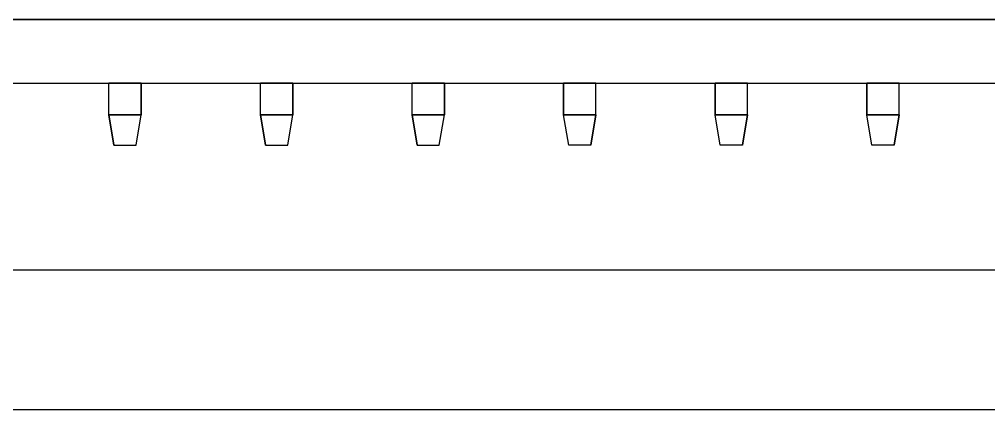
# Model space of a CAD drawing. Header units: millimetres. Extents: x -58 to 58, y -6 to 23.
# Drawn here: x -13.99 to 10.37, y -3.5 to 6.3 of the extents above; entities that cross this region are included whole.
import ezdxf

# ---------------------------------------------------------------- set-up
doc = ezdxf.new("R2010")
doc.units = ezdxf.units.MM
doc.header["$MEASUREMENT"] = 0
doc.layers.add('CL57_ASM', color=7, linetype='CONTINUOUS')

msp = doc.modelspace()

# ---------------------------------------------------------------- linework, layer by layer
at = {"layer": 'CL57_ASM'}
for p, q in [((-43.8, 6.3, -1), (42.2, 6.3, -1)), ((42.2, 6.3), (-43.8, 6.3)), ((-43.8, 6.3, -1), (42.2, 6.3, -1)), ((42.2, 6.3), (-43.8, 6.3)), ((-43.8, 6.3, -1), (42.2, 6.3, -1)), ((42.2, 6.3), (-43.8, 6.3)), ((-43.8, 6.3, -1), (42.2, 6.3, -1)), ((42.2, 6.3), (-43.8, 6.3)), ((-43.8, 6.3, -1), (42.2, 6.3, -1)), ((42.2, 6.3), (-43.8, 6.3)), ((-43.8, 6.3, -1), (42.2, 6.3, -1)), ((42.2, 6.3), (-43.8, 6.3)), ((-47.5, 4.7, -2), (47.5, 4.7, -2)), ((-47.5, 4.7, -64.7), (47.5, 4.7, -64.7)), ((-47.5, 4.7, -64.7), (47.5, 4.7, -64.7)), ((-47.5, 4.7, -2), (47.5, 4.7, -2)), ((-47.5, 4.7, -2), (47.5, 4.7, -2)), ((-47.5, 4.7, -64.7), (47.5, 4.7, -64.7)), ((-47.5, 4.7, -64.7), (47.5, 4.7, -64.7)), ((-47.5, 4.7, -2), (47.5, 4.7, -2)), ((-47.5, 4.7, -2), (47.5, 4.7, -2)), ((-47.5, 4.7, -64.7), (47.5, 4.7, -64.7)), ((-47.5, 4.7, -64.7), (47.5, 4.7, -64.7)), ((-47.5, 4.7, -2), (47.5, 4.7, -2)), ((-11.7389, 4.7, -7.7216), (-10.9261, 4.7, -7.7216)), ((-11.7389, 4.7, -8.5344), (-11.7389, 4.7, -7.7216)), ((-10.9261, 4.7, -8.5344), (-11.7389, 4.7, -8.5344)), ((-10.9261, 4.7, -8.5344), (-11.7389, 4.7, -8.5344)), ((-11.7389, 3.906, -8.5344), (-11.7389, 4.7, -8.5344)), ((-11.7389, 4.7, -8.5344), (-11.7389, 4.7, -7.7216)), ((-11.7389, 3.906, -7.7216), (-11.7389, 4.7, -7.7216)), ((-11.7389, 3.906, -8.5344), (-11.7389, 4.7, -8.5344)), ((-11.7389, 3.906, -7.7216), (-11.7389, 4.7, -7.7216)), ((-11.7389, 4.7, -7.7216), (-10.9261, 4.7, -7.7216)), ((-11.7389, 4.7, -7.7216), (-10.9261, 4.7, -7.7216)), ((-11.7389, 4.7, -8.5344), (-11.7389, 4.7, -7.7216)), ((-10.9261, 4.7, -8.5344), (-11.7389, 4.7, -8.5344)), ((-10.9261, 4.7, -8.5344), (-11.7389, 4.7, -8.5344)), ((-11.7389, 3.906, -8.5344), (-11.7389, 4.7, -8.5344)), ((-11.7389, 4.7, -8.5344), (-11.7389, 4.7, -7.7216)), ((-11.7389, 3.906, -7.7216), (-11.7389, 4.7, -7.7216)), ((-11.7389, 3.906, -8.5344), (-11.7389, 4.7, -8.5344)), ((-11.7389, 3.906, -7.7216), (-11.7389, 4.7, -7.7216)), ((-11.7389, 4.7, -7.7216), (-10.9261, 4.7, -7.7216)), ((-11.7389, 4.7, -7.7216), (-10.9261, 4.7, -7.7216)), ((-11.7389, 4.7, -8.5344), (-11.7389, 4.7, -7.7216)), ((-10.9261, 4.7, -8.5344), (-11.7389, 4.7, -8.5344)), ((-10.9261, 4.7, -8.5344), (-11.7389, 4.7, -8.5344)), ((-11.7389, 3.906, -8.5344), (-11.7389, 4.7, -8.5344)), ((-11.7389, 4.7, -8.5344), (-11.7389, 4.7, -7.7216)), ((-11.7389, 3.906, -7.7216), (-11.7389, 4.7, -7.7216)), ((-11.7389, 3.906, -8.5344), (-11.7389, 4.7, -8.5344)), ((-11.7389, 3.906, -7.7216), (-11.7389, 4.7, -7.7216)), ((-11.7389, 4.7, -7.7216), (-10.9261, 4.7, -7.7216)), ((-10.9261, 4.7, -7.7216), (-10.9261, 4.7, -8.5344)), ((-10.9261, 4.7, -7.7216), (-10.9261, 3.906, -7.7216)), ((-10.9261, 3.906, -8.5344), (-10.9261, 4.7, -8.5344)), ((-10.9261, 4.7, -7.7216), (-10.9261, 4.7, -8.5344)), ((-10.9261, 3.906, -8.5344), (-10.9261, 4.7, -8.5344)), ((-10.9261, 4.7, -7.7216), (-10.9261, 3.906, -7.7216)), ((-10.9261, 4.7, -7.7216), (-10.9261, 4.7, -8.5344)), ((-10.9261, 4.7, -7.7216), (-10.9261, 3.906, -7.7216)), ((-10.9261, 3.906, -8.5344), (-10.9261, 4.7, -8.5344)), ((-10.9261, 4.7, -7.7216), (-10.9261, 4.7, -8.5344)), ((-10.9261, 3.906, -8.5344), (-10.9261, 4.7, -8.5344)), ((-10.9261, 4.7, -7.7216), (-10.9261, 3.906, -7.7216)), ((-10.9261, 4.7, -7.7216), (-10.9261, 4.7, -8.5344)), ((-10.9261, 4.7, -7.7216), (-10.9261, 3.906, -7.7216)), ((-10.9261, 3.906, -8.5344), (-10.9261, 4.7, -8.5344)), ((-10.9261, 4.7, -7.7216), (-10.9261, 4.7, -8.5344)), ((-10.9261, 3.906, -8.5344), (-10.9261, 4.7, -8.5344)), ((-10.9261, 4.7, -7.7216), (-10.9261, 3.906, -7.7216)), ((-7.9289, 4.7, -7.7216), (-7.1161, 4.7, -7.7216)), ((-7.9289, 4.7, -8.5344), (-7.9289, 4.7, -7.7216)), ((-7.1161, 4.7, -8.5344), (-7.9289, 4.7, -8.5344)), ((-7.1161, 4.7, -8.5344), (-7.9289, 4.7, -8.5344)), ((-7.9289, 3.906, -8.5344), (-7.9289, 4.7, -8.5344)), ((-7.9289, 4.7, -8.5344), (-7.9289, 4.7, -7.7216)), ((-7.9289, 3.906, -7.7216), (-7.9289, 4.7, -7.7216)), ((-7.9289, 3.906, -8.5344), (-7.9289, 4.7, -8.5344)), ((-7.9289, 3.906, -7.7216), (-7.9289, 4.7, -7.7216)), ((-7.9289, 4.7, -7.7216), (-7.1161, 4.7, -7.7216)), ((-7.9289, 4.7, -7.7216), (-7.1161, 4.7, -7.7216)), ((-7.9289, 4.7, -8.5344), (-7.9289, 4.7, -7.7216)), ((-7.1161, 4.7, -8.5344), (-7.9289, 4.7, -8.5344)), ((-7.1161, 4.7, -8.5344), (-7.9289, 4.7, -8.5344)), ((-7.9289, 3.906, -8.5344), (-7.9289, 4.7, -8.5344)), ((-7.9289, 4.7, -8.5344), (-7.9289, 4.7, -7.7216)), ((-7.9289, 3.906, -7.7216), (-7.9289, 4.7, -7.7216)), ((-7.9289, 3.906, -8.5344), (-7.9289, 4.7, -8.5344)), ((-7.9289, 3.906, -7.7216), (-7.9289, 4.7, -7.7216)), ((-7.9289, 4.7, -7.7216), (-7.1161, 4.7, -7.7216)), ((-7.9289, 4.7, -7.7216), (-7.1161, 4.7, -7.7216)), ((-7.9289, 4.7, -8.5344), (-7.9289, 4.7, -7.7216)), ((-7.1161, 4.7, -8.5344), (-7.9289, 4.7, -8.5344)), ((-7.1161, 4.7, -8.5344), (-7.9289, 4.7, -8.5344)), ((-7.9289, 3.906, -8.5344), (-7.9289, 4.7, -8.5344)), ((-7.9289, 4.7, -8.5344), (-7.9289, 4.7, -7.7216)), ((-7.9289, 3.906, -7.7216), (-7.9289, 4.7, -7.7216)), ((-7.9289, 3.906, -8.5344), (-7.9289, 4.7, -8.5344)), ((-7.9289, 3.906, -7.7216), (-7.9289, 4.7, -7.7216)), ((-7.9289, 4.7, -7.7216), (-7.1161, 4.7, -7.7216)), ((-7.1161, 4.7, -7.7216), (-7.1161, 4.7, -8.5344)), ((-7.1161, 4.7, -7.7216), (-7.1161, 3.906, -7.7216)), ((-7.1161, 3.906, -8.5344), (-7.1161, 4.7, -8.5344)), ((-7.1161, 4.7, -7.7216), (-7.1161, 4.7, -8.5344)), ((-7.1161, 3.906, -8.5344), (-7.1161, 4.7, -8.5344)), ((-7.1161, 4.7, -7.7216), (-7.1161, 3.906, -7.7216)), ((-7.1161, 4.7, -7.7216), (-7.1161, 4.7, -8.5344)), ((-7.1161, 4.7, -7.7216), (-7.1161, 3.906, -7.7216)), ((-7.1161, 3.906, -8.5344), (-7.1161, 4.7, -8.5344)), ((-7.1161, 4.7, -7.7216), (-7.1161, 4.7, -8.5344)), ((-7.1161, 3.906, -8.5344), (-7.1161, 4.7, -8.5344)), ((-7.1161, 4.7, -7.7216), (-7.1161, 3.906, -7.7216)), ((-7.1161, 4.7, -7.7216), (-7.1161, 4.7, -8.5344)), ((-7.1161, 4.7, -7.7216), (-7.1161, 3.906, -7.7216)), ((-7.1161, 3.906, -8.5344), (-7.1161, 4.7, -8.5344)), ((-7.1161, 4.7, -7.7216), (-7.1161, 4.7, -8.5344)), ((-7.1161, 3.906, -8.5344), (-7.1161, 4.7, -8.5344)), ((-7.1161, 4.7, -7.7216), (-7.1161, 3.906, -7.7216)), ((-4.1189, 4.7, -7.7216), (-3.3061, 4.7, -7.7216)), ((-4.1189, 4.7, -8.5344), (-4.1189, 4.7, -7.7216)), ((-3.3061, 4.7, -8.5344), (-4.1189, 4.7, -8.5344)), ((-3.3061, 4.7, -8.5344), (-4.1189, 4.7, -8.5344)), ((-4.1189, 3.906, -8.5344), (-4.1189, 4.7, -8.5344)), ((-4.1189, 4.7, -8.5344), (-4.1189, 4.7, -7.7216)), ((-4.1189, 3.906, -7.7216), (-4.1189, 4.7, -7.7216)), ((-4.1189, 3.906, -8.5344), (-4.1189, 4.7, -8.5344)), ((-4.1189, 3.906, -7.7216), (-4.1189, 4.7, -7.7216)), ((-4.1189, 4.7, -7.7216), (-3.3061, 4.7, -7.7216)), ((-4.1189, 4.7, -7.7216), (-3.3061, 4.7, -7.7216)), ((-4.1189, 4.7, -8.5344), (-4.1189, 4.7, -7.7216)), ((-3.3061, 4.7, -8.5344), (-4.1189, 4.7, -8.5344)), ((-3.3061, 4.7, -8.5344), (-4.1189, 4.7, -8.5344)), ((-4.1189, 3.906, -8.5344), (-4.1189, 4.7, -8.5344)), ((-4.1189, 4.7, -8.5344), (-4.1189, 4.7, -7.7216)), ((-4.1189, 3.906, -7.7216), (-4.1189, 4.7, -7.7216)), ((-4.1189, 3.906, -8.5344), (-4.1189, 4.7, -8.5344)), ((-4.1189, 3.906, -7.7216), (-4.1189, 4.7, -7.7216)), ((-4.1189, 4.7, -7.7216), (-3.3061, 4.7, -7.7216)), ((-4.1189, 4.7, -7.7216), (-3.3061, 4.7, -7.7216)), ((-4.1189, 4.7, -8.5344), (-4.1189, 4.7, -7.7216)), ((-3.3061, 4.7, -8.5344), (-4.1189, 4.7, -8.5344)), ((-3.3061, 4.7, -8.5344), (-4.1189, 4.7, -8.5344)), ((-4.1189, 3.906, -8.5344), (-4.1189, 4.7, -8.5344)), ((-4.1189, 4.7, -8.5344), (-4.1189, 4.7, -7.7216)), ((-4.1189, 3.906, -7.7216), (-4.1189, 4.7, -7.7216)), ((-4.1189, 3.906, -8.5344), (-4.1189, 4.7, -8.5344)), ((-4.1189, 3.906, -7.7216), (-4.1189, 4.7, -7.7216)), ((-4.1189, 4.7, -7.7216), (-3.3061, 4.7, -7.7216)), ((-3.3061, 4.7, -7.7216), (-3.3061, 4.7, -8.5344)), ((-3.3061, 4.7, -7.7216), (-3.3061, 3.906, -7.7216)), ((-3.3061, 3.906, -8.5344), (-3.3061, 4.7, -8.5344)), ((-3.3061, 4.7, -7.7216), (-3.3061, 4.7, -8.5344)), ((-3.3061, 3.906, -8.5344), (-3.3061, 4.7, -8.5344)), ((-3.3061, 4.7, -7.7216), (-3.3061, 3.906, -7.7216)), ((-3.3061, 4.7, -7.7216), (-3.3061, 4.7, -8.5344)), ((-3.3061, 4.7, -7.7216), (-3.3061, 3.906, -7.7216)), ((-3.3061, 3.906, -8.5344), (-3.3061, 4.7, -8.5344)), ((-3.3061, 4.7, -7.7216), (-3.3061, 4.7, -8.5344)), ((-3.3061, 3.906, -8.5344), (-3.3061, 4.7, -8.5344)), ((-3.3061, 4.7, -7.7216), (-3.3061, 3.906, -7.7216)), ((-3.3061, 4.7, -7.7216), (-3.3061, 4.7, -8.5344)), ((-3.3061, 4.7, -7.7216), (-3.3061, 3.906, -7.7216)), ((-3.3061, 3.906, -8.5344), (-3.3061, 4.7, -8.5344)), ((-3.3061, 4.7, -7.7216), (-3.3061, 4.7, -8.5344)), ((-3.3061, 3.906, -8.5344), (-3.3061, 4.7, -8.5344)), ((-3.3061, 4.7, -7.7216), (-3.3061, 3.906, -7.7216)), ((-0.3089, 4.7, -8.5344), (-0.3089, 4.7, -7.7216)), ((0.5039, 4.7, -8.5344), (-0.3089, 4.7, -8.5344)), ((-0.3089, 4.7, -7.7216), (0.5039, 4.7, -7.7216)), ((-0.3089, 4.7, -8.5344), (-0.3089, 4.7, -7.7216)), ((-0.3089, 3.906, -7.7216), (-0.3089, 4.7, -7.7216)), ((-0.3089, 4.7, -8.5344), (-0.3089, 3.906, -8.5344)), ((-0.3089, 3.906, -7.7216), (-0.3089, 4.7, -7.7216)), ((-0.3089, 4.7, -7.7216), (0.5039, 4.7, -7.7216)), ((0.5039, 4.7, -8.5344), (-0.3089, 4.7, -8.5344)), ((-0.3089, 4.7, -8.5344), (-0.3089, 3.906, -8.5344)), ((-0.3089, 4.7, -8.5344), (-0.3089, 4.7, -7.7216)), ((0.5039, 4.7, -8.5344), (-0.3089, 4.7, -8.5344)), ((-0.3089, 4.7, -7.7216), (0.5039, 4.7, -7.7216)), ((-0.3089, 4.7, -8.5344), (-0.3089, 4.7, -7.7216)), ((-0.3089, 3.906, -7.7216), (-0.3089, 4.7, -7.7216)), ((-0.3089, 4.7, -8.5344), (-0.3089, 3.906, -8.5344)), ((-0.3089, 3.906, -7.7216), (-0.3089, 4.7, -7.7216)), ((-0.3089, 4.7, -7.7216), (0.5039, 4.7, -7.7216)), ((0.5039, 4.7, -8.5344), (-0.3089, 4.7, -8.5344)), ((-0.3089, 4.7, -8.5344), (-0.3089, 3.906, -8.5344)), ((-0.3089, 4.7, -8.5344), (-0.3089, 4.7, -7.7216)), ((0.5039, 4.7, -8.5344), (-0.3089, 4.7, -8.5344)), ((-0.3089, 4.7, -7.7216), (0.5039, 4.7, -7.7216)), ((-0.3089, 4.7, -8.5344), (-0.3089, 4.7, -7.7216)), ((-0.3089, 3.906, -7.7216), (-0.3089, 4.7, -7.7216)), ((-0.3089, 4.7, -8.5344), (-0.3089, 3.906, -8.5344)), ((-0.3089, 3.906, -7.7216), (-0.3089, 4.7, -7.7216)), ((-0.3089, 4.7, -7.7216), (0.5039, 4.7, -7.7216)), ((0.5039, 4.7, -8.5344), (-0.3089, 4.7, -8.5344)), ((-0.3089, 4.7, -8.5344), (-0.3089, 3.906, -8.5344)), ((0.5039, 4.7, -7.7216), (0.5039, 4.7, -8.5344)), ((0.5039, 3.906, -7.7216), (0.5039, 4.7, -7.7216)), ((0.5039, 3.906, -7.7216), (0.5039, 4.7, -7.7216)), ((0.5039, 3.906, -8.5344), (0.5039, 4.7, -8.5344)), ((0.5039, 4.7, -7.7216), (0.5039, 4.7, -8.5344)), ((0.5039, 3.906, -8.5344), (0.5039, 4.7, -8.5344)), ((0.5039, 4.7, -7.7216), (0.5039, 4.7, -8.5344)), ((0.5039, 3.906, -7.7216), (0.5039, 4.7, -7.7216)), ((0.5039, 3.906, -7.7216), (0.5039, 4.7, -7.7216)), ((0.5039, 3.906, -8.5344), (0.5039, 4.7, -8.5344)), ((0.5039, 4.7, -7.7216), (0.5039, 4.7, -8.5344)), ((0.5039, 3.906, -8.5344), (0.5039, 4.7, -8.5344)), ((0.5039, 4.7, -7.7216), (0.5039, 4.7, -8.5344)), ((0.5039, 3.906, -7.7216), (0.5039, 4.7, -7.7216)), ((0.5039, 3.906, -7.7216), (0.5039, 4.7, -7.7216)), ((0.5039, 3.906, -8.5344), (0.5039, 4.7, -8.5344)), ((0.5039, 4.7, -7.7216), (0.5039, 4.7, -8.5344)), ((0.5039, 3.906, -8.5344), (0.5039, 4.7, -8.5344)), ((3.5011, 4.7, -8.5344), (3.5011, 4.7, -7.7216)), ((4.3139, 4.7, -8.5344), (3.5011, 4.7, -8.5344)), ((3.5011, 4.7, -7.7216), (4.3139, 4.7, -7.7216)), ((3.5011, 4.7, -8.5344), (3.5011, 4.7, -7.7216)), ((3.5011, 3.906, -7.7216), (3.5011, 4.7, -7.7216)), ((3.5011, 4.7, -8.5344), (3.5011, 3.906, -8.5344)), ((3.5011, 3.906, -7.7216), (3.5011, 4.7, -7.7216)), ((3.5011, 4.7, -7.7216), (4.3139, 4.7, -7.7216)), ((4.3139, 4.7, -8.5344), (3.5011, 4.7, -8.5344)), ((3.5011, 4.7, -8.5344), (3.5011, 3.906, -8.5344)), ((3.5011, 4.7, -8.5344), (3.5011, 4.7, -7.7216)), ((4.3139, 4.7, -8.5344), (3.5011, 4.7, -8.5344)), ((3.5011, 4.7, -7.7216), (4.3139, 4.7, -7.7216)), ((3.5011, 4.7, -8.5344), (3.5011, 4.7, -7.7216)), ((3.5011, 3.906, -7.7216), (3.5011, 4.7, -7.7216)), ((3.5011, 4.7, -8.5344), (3.5011, 3.906, -8.5344)), ((3.5011, 3.906, -7.7216), (3.5011, 4.7, -7.7216)), ((3.5011, 4.7, -7.7216), (4.3139, 4.7, -7.7216)), ((4.3139, 4.7, -8.5344), (3.5011, 4.7, -8.5344)), ((3.5011, 4.7, -8.5344), (3.5011, 3.906, -8.5344)), ((3.5011, 4.7, -8.5344), (3.5011, 4.7, -7.7216)), ((4.3139, 4.7, -8.5344), (3.5011, 4.7, -8.5344)), ((3.5011, 4.7, -7.7216), (4.3139, 4.7, -7.7216)), ((3.5011, 4.7, -8.5344), (3.5011, 4.7, -7.7216)), ((3.5011, 3.906, -7.7216), (3.5011, 4.7, -7.7216)), ((3.5011, 4.7, -8.5344), (3.5011, 3.906, -8.5344)), ((3.5011, 3.906, -7.7216), (3.5011, 4.7, -7.7216)), ((3.5011, 4.7, -7.7216), (4.3139, 4.7, -7.7216)), ((4.3139, 4.7, -8.5344), (3.5011, 4.7, -8.5344)), ((3.5011, 4.7, -8.5344), (3.5011, 3.906, -8.5344)), ((4.3139, 4.7, -7.7216), (4.3139, 4.7, -8.5344)), ((4.3139, 3.906, -7.7216), (4.3139, 4.7, -7.7216)), ((4.3139, 3.906, -7.7216), (4.3139, 4.7, -7.7216)), ((4.3139, 3.906, -8.5344), (4.3139, 4.7, -8.5344)), ((4.3139, 4.7, -7.7216), (4.3139, 4.7, -8.5344)), ((4.3139, 3.906, -8.5344), (4.3139, 4.7, -8.5344)), ((4.3139, 4.7, -7.7216), (4.3139, 4.7, -8.5344)), ((4.3139, 3.906, -7.7216), (4.3139, 4.7, -7.7216)), ((4.3139, 3.906, -7.7216), (4.3139, 4.7, -7.7216)), ((4.3139, 3.906, -8.5344), (4.3139, 4.7, -8.5344)), ((4.3139, 4.7, -7.7216), (4.3139, 4.7, -8.5344)), ((4.3139, 3.906, -8.5344), (4.3139, 4.7, -8.5344)), ((4.3139, 4.7, -7.7216), (4.3139, 4.7, -8.5344)), ((4.3139, 3.906, -7.7216), (4.3139, 4.7, -7.7216)), ((4.3139, 3.906, -7.7216), (4.3139, 4.7, -7.7216)), ((4.3139, 3.906, -8.5344), (4.3139, 4.7, -8.5344)), ((4.3139, 4.7, -7.7216), (4.3139, 4.7, -8.5344)), ((4.3139, 3.906, -8.5344), (4.3139, 4.7, -8.5344)), ((7.3111, 4.7, -8.5344), (7.3111, 4.7, -7.7216)), ((8.1239, 4.7, -8.5344), (7.3111, 4.7, -8.5344)), ((7.3111, 4.7, -7.7216), (8.1239, 4.7, -7.7216)), ((7.3111, 4.7, -8.5344), (7.3111, 4.7, -7.7216)), ((7.3111, 3.906, -7.7216), (7.3111, 4.7, -7.7216)), ((7.3111, 4.7, -8.5344), (7.3111, 3.906, -8.5344)), ((7.3111, 3.906, -7.7216), (7.3111, 4.7, -7.7216)), ((7.3111, 4.7, -7.7216), (8.1239, 4.7, -7.7216)), ((8.1239, 4.7, -8.5344), (7.3111, 4.7, -8.5344)), ((7.3111, 4.7, -8.5344), (7.3111, 3.906, -8.5344)), ((7.3111, 4.7, -8.5344), (7.3111, 4.7, -7.7216)), ((8.1239, 4.7, -8.5344), (7.3111, 4.7, -8.5344)), ((7.3111, 4.7, -7.7216), (8.1239, 4.7, -7.7216)), ((7.3111, 4.7, -8.5344), (7.3111, 4.7, -7.7216)), ((7.3111, 3.906, -7.7216), (7.3111, 4.7, -7.7216)), ((7.3111, 4.7, -8.5344), (7.3111, 3.906, -8.5344)), ((7.3111, 3.906, -7.7216), (7.3111, 4.7, -7.7216)), ((7.3111, 4.7, -7.7216), (8.1239, 4.7, -7.7216)), ((8.1239, 4.7, -8.5344), (7.3111, 4.7, -8.5344)), ((7.3111, 4.7, -8.5344), (7.3111, 3.906, -8.5344)), ((7.3111, 4.7, -8.5344), (7.3111, 4.7, -7.7216)), ((8.1239, 4.7, -8.5344), (7.3111, 4.7, -8.5344)), ((7.3111, 4.7, -7.7216), (8.1239, 4.7, -7.7216)), ((7.3111, 4.7, -8.5344), (7.3111, 4.7, -7.7216)), ((7.3111, 3.906, -7.7216), (7.3111, 4.7, -7.7216)), ((7.3111, 4.7, -8.5344), (7.3111, 3.906, -8.5344)), ((7.3111, 3.906, -7.7216), (7.3111, 4.7, -7.7216)), ((7.3111, 4.7, -7.7216), (8.1239, 4.7, -7.7216)), ((8.1239, 4.7, -8.5344), (7.3111, 4.7, -8.5344)), ((7.3111, 4.7, -8.5344), (7.3111, 3.906, -8.5344)), ((8.1239, 4.7, -7.7216), (8.1239, 4.7, -8.5344)), ((8.1239, 3.906, -7.7216), (8.1239, 4.7, -7.7216)), ((8.1239, 3.906, -7.7216), (8.1239, 4.7, -7.7216)), ((8.1239, 3.906, -8.5344), (8.1239, 4.7, -8.5344)), ((8.1239, 4.7, -7.7216), (8.1239, 4.7, -8.5344)), ((8.1239, 3.906, -8.5344), (8.1239, 4.7, -8.5344)), ((8.1239, 4.7, -7.7216), (8.1239, 4.7, -8.5344)), ((8.1239, 3.906, -7.7216), (8.1239, 4.7, -7.7216)), ((8.1239, 3.906, -7.7216), (8.1239, 4.7, -7.7216)), ((8.1239, 3.906, -8.5344), (8.1239, 4.7, -8.5344)), ((8.1239, 4.7, -7.7216), (8.1239, 4.7, -8.5344)), ((8.1239, 3.906, -8.5344), (8.1239, 4.7, -8.5344)), ((8.1239, 4.7, -7.7216), (8.1239, 4.7, -8.5344)), ((8.1239, 3.906, -7.7216), (8.1239, 4.7, -7.7216)), ((8.1239, 3.906, -7.7216), (8.1239, 4.7, -7.7216)), ((8.1239, 3.906, -8.5344), (8.1239, 4.7, -8.5344)), ((8.1239, 4.7, -7.7216), (8.1239, 4.7, -8.5344)), ((8.1239, 3.906, -8.5344), (8.1239, 4.7, -8.5344)), ((-10.9261, 3.906, -8.5344), (-11.7389, 3.906, -8.5344)), ((-11.7389, 3.906, -8.5344), (-11.7389, 3.906, -7.7216)), ((-11.7389, 3.906, -7.7216), (-10.9261, 3.906, -7.7216)), ((-11.7389, 3.906, -7.7216), (-11.6119, 3.144, -7.8486)), ((-11.7389, 3.906, -7.7216), (-10.9261, 3.906, -7.7216)), ((-10.9261, 3.906, -8.5344), (-11.7389, 3.906, -8.5344)), ((-11.6119, 3.144, -8.4074), (-11.7389, 3.906, -8.5344)), ((-11.7389, 3.906, -8.5344), (-11.7389, 3.906, -7.7216)), ((-11.7389, 3.906, -7.7216), (-11.6119, 3.144, -7.8486)), ((-11.6119, 3.144, -8.4074), (-11.7389, 3.906, -8.5344)), ((-10.9261, 3.906, -8.5344), (-11.7389, 3.906, -8.5344)), ((-11.7389, 3.906, -8.5344), (-11.7389, 3.906, -7.7216)), ((-11.7389, 3.906, -7.7216), (-10.9261, 3.906, -7.7216)), ((-11.7389, 3.906, -7.7216), (-11.6119, 3.144, -7.8486)), ((-11.7389, 3.906, -7.7216), (-10.9261, 3.906, -7.7216)), ((-10.9261, 3.906, -8.5344), (-11.7389, 3.906, -8.5344)), ((-11.6119, 3.144, -8.4074), (-11.7389, 3.906, -8.5344)), ((-11.7389, 3.906, -8.5344), (-11.7389, 3.906, -7.7216)), ((-11.7389, 3.906, -7.7216), (-11.6119, 3.144, -7.8486)), ((-11.6119, 3.144, -8.4074), (-11.7389, 3.906, -8.5344)), ((-10.9261, 3.906, -8.5344), (-11.7389, 3.906, -8.5344)), ((-11.7389, 3.906, -8.5344), (-11.7389, 3.906, -7.7216)), ((-11.7389, 3.906, -7.7216), (-10.9261, 3.906, -7.7216)), ((-11.7389, 3.906, -7.7216), (-11.6119, 3.144, -7.8486)), ((-11.7389, 3.906, -7.7216), (-10.9261, 3.906, -7.7216)), ((-10.9261, 3.906, -8.5344), (-11.7389, 3.906, -8.5344)), ((-11.6119, 3.144, -8.4074), (-11.7389, 3.906, -8.5344)), ((-11.7389, 3.906, -8.5344), (-11.7389, 3.906, -7.7216)), ((-11.7389, 3.906, -7.7216), (-11.6119, 3.144, -7.8486)), ((-11.6119, 3.144, -8.4074), (-11.7389, 3.906, -8.5344)), ((-11.0531, 3.144, -7.8486), (-10.9261, 3.906, -7.7216)), ((-11.0531, 3.144, -8.4074), (-10.9261, 3.906, -8.5344)), ((-11.0531, 3.144, -7.8486), (-10.9261, 3.906, -7.7216)), ((-11.0531, 3.144, -8.4074), (-10.9261, 3.906, -8.5344)), ((-11.0531, 3.144, -7.8486), (-10.9261, 3.906, -7.7216)), ((-11.0531, 3.144, -8.4074), (-10.9261, 3.906, -8.5344)), ((-11.0531, 3.144, -7.8486), (-10.9261, 3.906, -7.7216)), ((-11.0531, 3.144, -8.4074), (-10.9261, 3.906, -8.5344)), ((-11.0531, 3.144, -7.8486), (-10.9261, 3.906, -7.7216)), ((-11.0531, 3.144, -8.4074), (-10.9261, 3.906, -8.5344)), ((-11.0531, 3.144, -7.8486), (-10.9261, 3.906, -7.7216)), ((-11.0531, 3.144, -8.4074), (-10.9261, 3.906, -8.5344)), ((-10.9261, 3.906, -7.7216), (-10.9261, 3.906, -8.5344)), ((-10.9261, 3.906, -7.7216), (-10.9261, 3.906, -8.5344)), ((-10.9261, 3.906, -7.7216), (-10.9261, 3.906, -8.5344)), ((-10.9261, 3.906, -7.7216), (-10.9261, 3.906, -8.5344)), ((-10.9261, 3.906, -7.7216), (-10.9261, 3.906, -8.5344)), ((-10.9261, 3.906, -7.7216), (-10.9261, 3.906, -8.5344)), ((-7.1161, 3.906, -8.5344), (-7.9289, 3.906, -8.5344)), ((-7.9289, 3.906, -8.5344), (-7.9289, 3.906, -7.7216)), ((-7.9289, 3.906, -7.7216), (-7.1161, 3.906, -7.7216)), ((-7.9289, 3.906, -7.7216), (-7.8019, 3.144, -7.8486)), ((-7.9289, 3.906, -7.7216), (-7.1161, 3.906, -7.7216)), ((-7.1161, 3.906, -8.5344), (-7.9289, 3.906, -8.5344)), ((-7.8019, 3.144, -8.4074), (-7.9289, 3.906, -8.5344)), ((-7.9289, 3.906, -8.5344), (-7.9289, 3.906, -7.7216)), ((-7.9289, 3.906, -7.7216), (-7.8019, 3.144, -7.8486)), ((-7.8019, 3.144, -8.4074), (-7.9289, 3.906, -8.5344)), ((-7.1161, 3.906, -8.5344), (-7.9289, 3.906, -8.5344)), ((-7.9289, 3.906, -8.5344), (-7.9289, 3.906, -7.7216)), ((-7.9289, 3.906, -7.7216), (-7.1161, 3.906, -7.7216)), ((-7.9289, 3.906, -7.7216), (-7.8019, 3.144, -7.8486)), ((-7.9289, 3.906, -7.7216), (-7.1161, 3.906, -7.7216)), ((-7.1161, 3.906, -8.5344), (-7.9289, 3.906, -8.5344)), ((-7.8019, 3.144, -8.4074), (-7.9289, 3.906, -8.5344)), ((-7.9289, 3.906, -8.5344), (-7.9289, 3.906, -7.7216)), ((-7.9289, 3.906, -7.7216), (-7.8019, 3.144, -7.8486)), ((-7.8019, 3.144, -8.4074), (-7.9289, 3.906, -8.5344)), ((-7.1161, 3.906, -8.5344), (-7.9289, 3.906, -8.5344)), ((-7.9289, 3.906, -8.5344), (-7.9289, 3.906, -7.7216)), ((-7.9289, 3.906, -7.7216), (-7.1161, 3.906, -7.7216)), ((-7.9289, 3.906, -7.7216), (-7.8019, 3.144, -7.8486)), ((-7.9289, 3.906, -7.7216), (-7.1161, 3.906, -7.7216)), ((-7.1161, 3.906, -8.5344), (-7.9289, 3.906, -8.5344)), ((-7.8019, 3.144, -8.4074), (-7.9289, 3.906, -8.5344)), ((-7.9289, 3.906, -8.5344), (-7.9289, 3.906, -7.7216)), ((-7.9289, 3.906, -7.7216), (-7.8019, 3.144, -7.8486)), ((-7.8019, 3.144, -8.4074), (-7.9289, 3.906, -8.5344)), ((-7.2431, 3.144, -7.8486), (-7.1161, 3.906, -7.7216)), ((-7.2431, 3.144, -8.4074), (-7.1161, 3.906, -8.5344)), ((-7.2431, 3.144, -7.8486), (-7.1161, 3.906, -7.7216)), ((-7.2431, 3.144, -8.4074), (-7.1161, 3.906, -8.5344)), ((-7.2431, 3.144, -7.8486), (-7.1161, 3.906, -7.7216)), ((-7.2431, 3.144, -8.4074), (-7.1161, 3.906, -8.5344)), ((-7.2431, 3.144, -7.8486), (-7.1161, 3.906, -7.7216)), ((-7.2431, 3.144, -8.4074), (-7.1161, 3.906, -8.5344)), ((-7.2431, 3.144, -7.8486), (-7.1161, 3.906, -7.7216)), ((-7.2431, 3.144, -8.4074), (-7.1161, 3.906, -8.5344)), ((-7.2431, 3.144, -7.8486), (-7.1161, 3.906, -7.7216)), ((-7.2431, 3.144, -8.4074), (-7.1161, 3.906, -8.5344)), ((-7.1161, 3.906, -7.7216), (-7.1161, 3.906, -8.5344)), ((-7.1161, 3.906, -7.7216), (-7.1161, 3.906, -8.5344)), ((-7.1161, 3.906, -7.7216), (-7.1161, 3.906, -8.5344)), ((-7.1161, 3.906, -7.7216), (-7.1161, 3.906, -8.5344)), ((-7.1161, 3.906, -7.7216), (-7.1161, 3.906, -8.5344)), ((-7.1161, 3.906, -7.7216), (-7.1161, 3.906, -8.5344)), ((-3.3061, 3.906, -8.5344), (-4.1189, 3.906, -8.5344)), ((-4.1189, 3.906, -8.5344), (-4.1189, 3.906, -7.7216)), ((-4.1189, 3.906, -7.7216), (-3.3061, 3.906, -7.7216)), ((-4.1189, 3.906, -7.7216), (-3.9919, 3.144, -7.8486)), ((-4.1189, 3.906, -7.7216), (-3.3061, 3.906, -7.7216)), ((-3.3061, 3.906, -8.5344), (-4.1189, 3.906, -8.5344)), ((-3.9919, 3.144, -8.4074), (-4.1189, 3.906, -8.5344)), ((-4.1189, 3.906, -8.5344), (-4.1189, 3.906, -7.7216)), ((-4.1189, 3.906, -7.7216), (-3.9919, 3.144, -7.8486)), ((-3.9919, 3.144, -8.4074), (-4.1189, 3.906, -8.5344)), ((-3.3061, 3.906, -8.5344), (-4.1189, 3.906, -8.5344)), ((-4.1189, 3.906, -8.5344), (-4.1189, 3.906, -7.7216)), ((-4.1189, 3.906, -7.7216), (-3.3061, 3.906, -7.7216)), ((-4.1189, 3.906, -7.7216), (-3.9919, 3.144, -7.8486)), ((-4.1189, 3.906, -7.7216), (-3.3061, 3.906, -7.7216)), ((-3.3061, 3.906, -8.5344), (-4.1189, 3.906, -8.5344)), ((-3.9919, 3.144, -8.4074), (-4.1189, 3.906, -8.5344)), ((-4.1189, 3.906, -8.5344), (-4.1189, 3.906, -7.7216)), ((-4.1189, 3.906, -7.7216), (-3.9919, 3.144, -7.8486)), ((-3.9919, 3.144, -8.4074), (-4.1189, 3.906, -8.5344)), ((-3.3061, 3.906, -8.5344), (-4.1189, 3.906, -8.5344)), ((-4.1189, 3.906, -8.5344), (-4.1189, 3.906, -7.7216)), ((-4.1189, 3.906, -7.7216), (-3.3061, 3.906, -7.7216)), ((-4.1189, 3.906, -7.7216), (-3.9919, 3.144, -7.8486)), ((-4.1189, 3.906, -7.7216), (-3.3061, 3.906, -7.7216)), ((-3.3061, 3.906, -8.5344), (-4.1189, 3.906, -8.5344)), ((-3.9919, 3.144, -8.4074), (-4.1189, 3.906, -8.5344)), ((-4.1189, 3.906, -8.5344), (-4.1189, 3.906, -7.7216)), ((-4.1189, 3.906, -7.7216), (-3.9919, 3.144, -7.8486)), ((-3.9919, 3.144, -8.4074), (-4.1189, 3.906, -8.5344)), ((-3.4331, 3.144, -7.8486), (-3.3061, 3.906, -7.7216)), ((-3.4331, 3.144, -8.4074), (-3.3061, 3.906, -8.5344)), ((-3.4331, 3.144, -7.8486), (-3.3061, 3.906, -7.7216)), ((-3.4331, 3.144, -8.4074), (-3.3061, 3.906, -8.5344)), ((-3.4331, 3.144, -7.8486), (-3.3061, 3.906, -7.7216)), ((-3.4331, 3.144, -8.4074), (-3.3061, 3.906, -8.5344)), ((-3.4331, 3.144, -7.8486), (-3.3061, 3.906, -7.7216)), ((-3.4331, 3.144, -8.4074), (-3.3061, 3.906, -8.5344)), ((-3.4331, 3.144, -7.8486), (-3.3061, 3.906, -7.7216)), ((-3.4331, 3.144, -8.4074), (-3.3061, 3.906, -8.5344)), ((-3.4331, 3.144, -7.8486), (-3.3061, 3.906, -7.7216)), ((-3.4331, 3.144, -8.4074), (-3.3061, 3.906, -8.5344)), ((-3.3061, 3.906, -7.7216), (-3.3061, 3.906, -8.5344)), ((-3.3061, 3.906, -7.7216), (-3.3061, 3.906, -8.5344)), ((-3.3061, 3.906, -7.7216), (-3.3061, 3.906, -8.5344)), ((-3.3061, 3.906, -7.7216), (-3.3061, 3.906, -8.5344)), ((-3.3061, 3.906, -7.7216), (-3.3061, 3.906, -8.5344)), ((-3.3061, 3.906, -7.7216), (-3.3061, 3.906, -8.5344)), ((-0.3089, 3.906, -8.5344), (-0.3089, 3.906, -7.7216)), ((-0.3089, 3.906, -7.7216), (0.5039, 3.906, -7.7216)), ((0.5039, 3.906, -8.5344), (-0.3089, 3.906, -8.5344)), ((0.5039, 3.906, -8.5344), (-0.3089, 3.906, -8.5344)), ((-0.1819, 3.144, -8.4074), (-0.3089, 3.906, -8.5344)), ((-0.1819, 3.144, -8.4074), (-0.3089, 3.906, -8.5344)), ((-0.3089, 3.906, -8.5344), (-0.3089, 3.906, -7.7216)), ((-0.1819, 3.144, -7.8486), (-0.3089, 3.906, -7.7216)), ((-0.1819, 3.144, -7.8486), (-0.3089, 3.906, -7.7216)), ((-0.3089, 3.906, -7.7216), (0.5039, 3.906, -7.7216)), ((-0.3089, 3.906, -8.5344), (-0.3089, 3.906, -7.7216)), ((-0.3089, 3.906, -7.7216), (0.5039, 3.906, -7.7216)), ((0.5039, 3.906, -8.5344), (-0.3089, 3.906, -8.5344)), ((0.5039, 3.906, -8.5344), (-0.3089, 3.906, -8.5344)), ((-0.1819, 3.144, -8.4074), (-0.3089, 3.906, -8.5344)), ((-0.1819, 3.144, -8.4074), (-0.3089, 3.906, -8.5344)), ((-0.3089, 3.906, -8.5344), (-0.3089, 3.906, -7.7216)), ((-0.1819, 3.144, -7.8486), (-0.3089, 3.906, -7.7216)), ((-0.1819, 3.144, -7.8486), (-0.3089, 3.906, -7.7216)), ((-0.3089, 3.906, -7.7216), (0.5039, 3.906, -7.7216)), ((-0.3089, 3.906, -8.5344), (-0.3089, 3.906, -7.7216)), ((-0.3089, 3.906, -7.7216), (0.5039, 3.906, -7.7216)), ((0.5039, 3.906, -8.5344), (-0.3089, 3.906, -8.5344)), ((0.5039, 3.906, -8.5344), (-0.3089, 3.906, -8.5344)), ((-0.1819, 3.144, -8.4074), (-0.3089, 3.906, -8.5344)), ((-0.1819, 3.144, -8.4074), (-0.3089, 3.906, -8.5344)), ((-0.3089, 3.906, -8.5344), (-0.3089, 3.906, -7.7216)), ((-0.1819, 3.144, -7.8486), (-0.3089, 3.906, -7.7216)), ((-0.1819, 3.144, -7.8486), (-0.3089, 3.906, -7.7216)), ((-0.3089, 3.906, -7.7216), (0.5039, 3.906, -7.7216)), ((0.5039, 3.906, -8.5344), (0.3769, 3.144, -8.4074)), ((0.3769, 3.144, -7.8486), (0.5039, 3.906, -7.7216)), ((0.3769, 3.144, -7.8486), (0.5039, 3.906, -7.7216)), ((0.5039, 3.906, -8.5344), (0.3769, 3.144, -8.4074)), ((0.5039, 3.906, -8.5344), (0.3769, 3.144, -8.4074)), ((0.3769, 3.144, -7.8486), (0.5039, 3.906, -7.7216)), ((0.3769, 3.144, -7.8486), (0.5039, 3.906, -7.7216)), ((0.5039, 3.906, -8.5344), (0.3769, 3.144, -8.4074)), ((0.5039, 3.906, -8.5344), (0.3769, 3.144, -8.4074)), ((0.3769, 3.144, -7.8486), (0.5039, 3.906, -7.7216)), ((0.3769, 3.144, -7.8486), (0.5039, 3.906, -7.7216)), ((0.5039, 3.906, -8.5344), (0.3769, 3.144, -8.4074)), ((0.5039, 3.906, -7.7216), (0.5039, 3.906, -8.5344)), ((0.5039, 3.906, -7.7216), (0.5039, 3.906, -8.5344)), ((0.5039, 3.906, -7.7216), (0.5039, 3.906, -8.5344)), ((0.5039, 3.906, -7.7216), (0.5039, 3.906, -8.5344)), ((0.5039, 3.906, -7.7216), (0.5039, 3.906, -8.5344)), ((0.5039, 3.906, -7.7216), (0.5039, 3.906, -8.5344)), ((3.5011, 3.906, -8.5344), (3.5011, 3.906, -7.7216)), ((3.5011, 3.906, -7.7216), (4.3139, 3.906, -7.7216)), ((4.3139, 3.906, -8.5344), (3.5011, 3.906, -8.5344)), ((4.3139, 3.906, -8.5344), (3.5011, 3.906, -8.5344)), ((3.6281, 3.144, -8.4074), (3.5011, 3.906, -8.5344)), ((3.6281, 3.144, -8.4074), (3.5011, 3.906, -8.5344)), ((3.5011, 3.906, -8.5344), (3.5011, 3.906, -7.7216)), ((3.6281, 3.144, -7.8486), (3.5011, 3.906, -7.7216)), ((3.6281, 3.144, -7.8486), (3.5011, 3.906, -7.7216)), ((3.5011, 3.906, -7.7216), (4.3139, 3.906, -7.7216)), ((3.5011, 3.906, -8.5344), (3.5011, 3.906, -7.7216)), ((3.5011, 3.906, -7.7216), (4.3139, 3.906, -7.7216)), ((4.3139, 3.906, -8.5344), (3.5011, 3.906, -8.5344)), ((4.3139, 3.906, -8.5344), (3.5011, 3.906, -8.5344)), ((3.6281, 3.144, -8.4074), (3.5011, 3.906, -8.5344)), ((3.6281, 3.144, -8.4074), (3.5011, 3.906, -8.5344)), ((3.5011, 3.906, -8.5344), (3.5011, 3.906, -7.7216)), ((3.6281, 3.144, -7.8486), (3.5011, 3.906, -7.7216)), ((3.6281, 3.144, -7.8486), (3.5011, 3.906, -7.7216)), ((3.5011, 3.906, -7.7216), (4.3139, 3.906, -7.7216)), ((3.5011, 3.906, -8.5344), (3.5011, 3.906, -7.7216)), ((3.5011, 3.906, -7.7216), (4.3139, 3.906, -7.7216)), ((4.3139, 3.906, -8.5344), (3.5011, 3.906, -8.5344)), ((4.3139, 3.906, -8.5344), (3.5011, 3.906, -8.5344)), ((3.6281, 3.144, -8.4074), (3.5011, 3.906, -8.5344)), ((3.6281, 3.144, -8.4074), (3.5011, 3.906, -8.5344)), ((3.5011, 3.906, -8.5344), (3.5011, 3.906, -7.7216)), ((3.6281, 3.144, -7.8486), (3.5011, 3.906, -7.7216)), ((3.6281, 3.144, -7.8486), (3.5011, 3.906, -7.7216)), ((3.5011, 3.906, -7.7216), (4.3139, 3.906, -7.7216)), ((4.3139, 3.906, -8.5344), (4.1869, 3.144, -8.4074)), ((4.1869, 3.144, -7.8486), (4.3139, 3.906, -7.7216)), ((4.1869, 3.144, -7.8486), (4.3139, 3.906, -7.7216)), ((4.3139, 3.906, -8.5344), (4.1869, 3.144, -8.4074)), ((4.3139, 3.906, -8.5344), (4.1869, 3.144, -8.4074)), ((4.1869, 3.144, -7.8486), (4.3139, 3.906, -7.7216)), ((4.1869, 3.144, -7.8486), (4.3139, 3.906, -7.7216)), ((4.3139, 3.906, -8.5344), (4.1869, 3.144, -8.4074)), ((4.3139, 3.906, -8.5344), (4.1869, 3.144, -8.4074)), ((4.1869, 3.144, -7.8486), (4.3139, 3.906, -7.7216)), ((4.1869, 3.144, -7.8486), (4.3139, 3.906, -7.7216)), ((4.3139, 3.906, -8.5344), (4.1869, 3.144, -8.4074)), ((4.3139, 3.906, -7.7216), (4.3139, 3.906, -8.5344)), ((4.3139, 3.906, -7.7216), (4.3139, 3.906, -8.5344)), ((4.3139, 3.906, -7.7216), (4.3139, 3.906, -8.5344)), ((4.3139, 3.906, -7.7216), (4.3139, 3.906, -8.5344)), ((4.3139, 3.906, -7.7216), (4.3139, 3.906, -8.5344)), ((4.3139, 3.906, -7.7216), (4.3139, 3.906, -8.5344)), ((7.3111, 3.906, -8.5344), (7.3111, 3.906, -7.7216)), ((7.3111, 3.906, -7.7216), (8.1239, 3.906, -7.7216)), ((8.1239, 3.906, -8.5344), (7.3111, 3.906, -8.5344)), ((8.1239, 3.906, -8.5344), (7.3111, 3.906, -8.5344)), ((7.4381, 3.144, -8.4074), (7.3111, 3.906, -8.5344)), ((7.4381, 3.144, -8.4074), (7.3111, 3.906, -8.5344)), ((7.3111, 3.906, -8.5344), (7.3111, 3.906, -7.7216)), ((7.4381, 3.144, -7.8486), (7.3111, 3.906, -7.7216)), ((7.4381, 3.144, -7.8486), (7.3111, 3.906, -7.7216)), ((7.3111, 3.906, -7.7216), (8.1239, 3.906, -7.7216)), ((7.3111, 3.906, -8.5344), (7.3111, 3.906, -7.7216)), ((7.3111, 3.906, -7.7216), (8.1239, 3.906, -7.7216)), ((8.1239, 3.906, -8.5344), (7.3111, 3.906, -8.5344)), ((8.1239, 3.906, -8.5344), (7.3111, 3.906, -8.5344)), ((7.4381, 3.144, -8.4074), (7.3111, 3.906, -8.5344)), ((7.4381, 3.144, -8.4074), (7.3111, 3.906, -8.5344)), ((7.3111, 3.906, -8.5344), (7.3111, 3.906, -7.7216)), ((7.4381, 3.144, -7.8486), (7.3111, 3.906, -7.7216)), ((7.4381, 3.144, -7.8486), (7.3111, 3.906, -7.7216)), ((7.3111, 3.906, -7.7216), (8.1239, 3.906, -7.7216)), ((7.3111, 3.906, -8.5344), (7.3111, 3.906, -7.7216)), ((7.3111, 3.906, -7.7216), (8.1239, 3.906, -7.7216)), ((8.1239, 3.906, -8.5344), (7.3111, 3.906, -8.5344)), ((8.1239, 3.906, -8.5344), (7.3111, 3.906, -8.5344)), ((7.4381, 3.144, -8.4074), (7.3111, 3.906, -8.5344)), ((7.4381, 3.144, -8.4074), (7.3111, 3.906, -8.5344)), ((7.3111, 3.906, -8.5344), (7.3111, 3.906, -7.7216)), ((7.4381, 3.144, -7.8486), (7.3111, 3.906, -7.7216)), ((7.4381, 3.144, -7.8486), (7.3111, 3.906, -7.7216)), ((7.3111, 3.906, -7.7216), (8.1239, 3.906, -7.7216)), ((8.1239, 3.906, -8.5344), (7.9969, 3.144, -8.4074)), ((7.9969, 3.144, -7.8486), (8.1239, 3.906, -7.7216)), ((7.9969, 3.144, -7.8486), (8.1239, 3.906, -7.7216)), ((8.1239, 3.906, -8.5344), (7.9969, 3.144, -8.4074)), ((8.1239, 3.906, -8.5344), (7.9969, 3.144, -8.4074)), ((7.9969, 3.144, -7.8486), (8.1239, 3.906, -7.7216)), ((7.9969, 3.144, -7.8486), (8.1239, 3.906, -7.7216)), ((8.1239, 3.906, -8.5344), (7.9969, 3.144, -8.4074)), ((8.1239, 3.906, -8.5344), (7.9969, 3.144, -8.4074)), ((7.9969, 3.144, -7.8486), (8.1239, 3.906, -7.7216)), ((7.9969, 3.144, -7.8486), (8.1239, 3.906, -7.7216)), ((8.1239, 3.906, -8.5344), (7.9969, 3.144, -8.4074)), ((8.1239, 3.906, -7.7216), (8.1239, 3.906, -8.5344)), ((8.1239, 3.906, -7.7216), (8.1239, 3.906, -8.5344)), ((8.1239, 3.906, -7.7216), (8.1239, 3.906, -8.5344)), ((8.1239, 3.906, -7.7216), (8.1239, 3.906, -8.5344)), ((8.1239, 3.906, -7.7216), (8.1239, 3.906, -8.5344)), ((8.1239, 3.906, -7.7216), (8.1239, 3.906, -8.5344)), ((-11.6119, 3.144, -7.8486), (-11.0531, 3.144, -7.8486)), ((-11.6119, 3.144, -8.4074), (-11.0531, 3.144, -8.4074)), ((-11.6119, 3.144, -7.8486), (-11.6119, 3.144, -8.4074)), ((-11.6119, 3.144, -7.8486), (-11.0531, 3.144, -7.8486)), ((-11.6119, 3.144, -8.4074), (-11.0531, 3.144, -8.4074)), ((-11.6119, 3.144, -7.8486), (-11.6119, 3.144, -8.4074)), ((-11.6119, 3.144, -7.8486), (-11.0531, 3.144, -7.8486)), ((-11.6119, 3.144, -8.4074), (-11.0531, 3.144, -8.4074)), ((-11.6119, 3.144, -7.8486), (-11.6119, 3.144, -8.4074)), ((-11.6119, 3.144, -7.8486), (-11.0531, 3.144, -7.8486)), ((-11.6119, 3.144, -8.4074), (-11.0531, 3.144, -8.4074)), ((-11.6119, 3.144, -7.8486), (-11.6119, 3.144, -8.4074)), ((-11.6119, 3.144, -7.8486), (-11.0531, 3.144, -7.8486)), ((-11.6119, 3.144, -8.4074), (-11.0531, 3.144, -8.4074)), ((-11.6119, 3.144, -7.8486), (-11.6119, 3.144, -8.4074)), ((-11.6119, 3.144, -7.8486), (-11.0531, 3.144, -7.8486)), ((-11.6119, 3.144, -8.4074), (-11.0531, 3.144, -8.4074)), ((-11.6119, 3.144, -7.8486), (-11.6119, 3.144, -8.4074)), ((-11.0531, 3.144, -7.8486), (-11.0531, 3.144, -8.4074)), ((-11.0531, 3.144, -7.8486), (-11.0531, 3.144, -8.4074)), ((-11.0531, 3.144, -7.8486), (-11.0531, 3.144, -8.4074)), ((-11.0531, 3.144, -7.8486), (-11.0531, 3.144, -8.4074)), ((-11.0531, 3.144, -7.8486), (-11.0531, 3.144, -8.4074)), ((-11.0531, 3.144, -7.8486), (-11.0531, 3.144, -8.4074)), ((-7.8019, 3.144, -7.8486), (-7.2431, 3.144, -7.8486)), ((-7.8019, 3.144, -8.4074), (-7.2431, 3.144, -8.4074)), ((-7.8019, 3.144, -7.8486), (-7.8019, 3.144, -8.4074)), ((-7.8019, 3.144, -7.8486), (-7.2431, 3.144, -7.8486)), ((-7.8019, 3.144, -8.4074), (-7.2431, 3.144, -8.4074)), ((-7.8019, 3.144, -7.8486), (-7.8019, 3.144, -8.4074)), ((-7.8019, 3.144, -7.8486), (-7.2431, 3.144, -7.8486)), ((-7.8019, 3.144, -8.4074), (-7.2431, 3.144, -8.4074)), ((-7.8019, 3.144, -7.8486), (-7.8019, 3.144, -8.4074)), ((-7.8019, 3.144, -7.8486), (-7.2431, 3.144, -7.8486)), ((-7.8019, 3.144, -8.4074), (-7.2431, 3.144, -8.4074)), ((-7.8019, 3.144, -7.8486), (-7.8019, 3.144, -8.4074)), ((-7.8019, 3.144, -7.8486), (-7.2431, 3.144, -7.8486)), ((-7.8019, 3.144, -8.4074), (-7.2431, 3.144, -8.4074)), ((-7.8019, 3.144, -7.8486), (-7.8019, 3.144, -8.4074)), ((-7.8019, 3.144, -7.8486), (-7.2431, 3.144, -7.8486)), ((-7.8019, 3.144, -8.4074), (-7.2431, 3.144, -8.4074)), ((-7.8019, 3.144, -7.8486), (-7.8019, 3.144, -8.4074)), ((-7.2431, 3.144, -7.8486), (-7.2431, 3.144, -8.4074)), ((-7.2431, 3.144, -7.8486), (-7.2431, 3.144, -8.4074)), ((-7.2431, 3.144, -7.8486), (-7.2431, 3.144, -8.4074)), ((-7.2431, 3.144, -7.8486), (-7.2431, 3.144, -8.4074)), ((-7.2431, 3.144, -7.8486), (-7.2431, 3.144, -8.4074)), ((-7.2431, 3.144, -7.8486), (-7.2431, 3.144, -8.4074)), ((-3.9919, 3.144, -7.8486), (-3.4331, 3.144, -7.8486)), ((-3.9919, 3.144, -8.4074), (-3.4331, 3.144, -8.4074)), ((-3.9919, 3.144, -7.8486), (-3.9919, 3.144, -8.4074)), ((-3.9919, 3.144, -7.8486), (-3.4331, 3.144, -7.8486)), ((-3.9919, 3.144, -8.4074), (-3.4331, 3.144, -8.4074)), ((-3.9919, 3.144, -7.8486), (-3.9919, 3.144, -8.4074)), ((-3.9919, 3.144, -7.8486), (-3.4331, 3.144, -7.8486)), ((-3.9919, 3.144, -8.4074), (-3.4331, 3.144, -8.4074)), ((-3.9919, 3.144, -7.8486), (-3.9919, 3.144, -8.4074)), ((-3.9919, 3.144, -7.8486), (-3.4331, 3.144, -7.8486)), ((-3.9919, 3.144, -8.4074), (-3.4331, 3.144, -8.4074)), ((-3.9919, 3.144, -7.8486), (-3.9919, 3.144, -8.4074)), ((-3.9919, 3.144, -7.8486), (-3.4331, 3.144, -7.8486)), ((-3.9919, 3.144, -8.4074), (-3.4331, 3.144, -8.4074)), ((-3.9919, 3.144, -7.8486), (-3.9919, 3.144, -8.4074)), ((-3.9919, 3.144, -7.8486), (-3.4331, 3.144, -7.8486)), ((-3.9919, 3.144, -8.4074), (-3.4331, 3.144, -8.4074)), ((-3.9919, 3.144, -7.8486), (-3.9919, 3.144, -8.4074)), ((-3.4331, 3.144, -7.8486), (-3.4331, 3.144, -8.4074)), ((-3.4331, 3.144, -7.8486), (-3.4331, 3.144, -8.4074)), ((-3.4331, 3.144, -7.8486), (-3.4331, 3.144, -8.4074)), ((-3.4331, 3.144, -7.8486), (-3.4331, 3.144, -8.4074)), ((-3.4331, 3.144, -7.8486), (-3.4331, 3.144, -8.4074)), ((-3.4331, 3.144, -7.8486), (-3.4331, 3.144, -8.4074)), ((0.3769, 3.144, -8.4074), (-0.1819, 3.144, -8.4074)), ((-0.1819, 3.144, -8.4074), (-0.1819, 3.144, -7.8486)), ((-0.1819, 3.144, -8.4074), (-0.1819, 3.144, -7.8486)), ((0.3769, 3.144, -7.8486), (-0.1819, 3.144, -7.8486)), ((0.3769, 3.144, -8.4074), (-0.1819, 3.144, -8.4074)), ((0.3769, 3.144, -7.8486), (-0.1819, 3.144, -7.8486)), ((0.3769, 3.144, -8.4074), (-0.1819, 3.144, -8.4074)), ((-0.1819, 3.144, -8.4074), (-0.1819, 3.144, -7.8486)), ((-0.1819, 3.144, -8.4074), (-0.1819, 3.144, -7.8486)), ((0.3769, 3.144, -7.8486), (-0.1819, 3.144, -7.8486)), ((0.3769, 3.144, -8.4074), (-0.1819, 3.144, -8.4074)), ((0.3769, 3.144, -7.8486), (-0.1819, 3.144, -7.8486)), ((0.3769, 3.144, -8.4074), (-0.1819, 3.144, -8.4074)), ((-0.1819, 3.144, -8.4074), (-0.1819, 3.144, -7.8486)), ((-0.1819, 3.144, -8.4074), (-0.1819, 3.144, -7.8486)), ((0.3769, 3.144, -7.8486), (-0.1819, 3.144, -7.8486)), ((0.3769, 3.144, -8.4074), (-0.1819, 3.144, -8.4074)), ((0.3769, 3.144, -7.8486), (-0.1819, 3.144, -7.8486)), ((0.3769, 3.144, -8.4074), (0.3769, 3.144, -7.8486)), ((0.3769, 3.144, -8.4074), (0.3769, 3.144, -7.8486)), ((0.3769, 3.144, -8.4074), (0.3769, 3.144, -7.8486)), ((0.3769, 3.144, -8.4074), (0.3769, 3.144, -7.8486)), ((0.3769, 3.144, -8.4074), (0.3769, 3.144, -7.8486)), ((0.3769, 3.144, -8.4074), (0.3769, 3.144, -7.8486)), ((4.1869, 3.144, -8.4074), (3.6281, 3.144, -8.4074)), ((3.6281, 3.144, -8.4074), (3.6281, 3.144, -7.8486)), ((3.6281, 3.144, -8.4074), (3.6281, 3.144, -7.8486)), ((4.1869, 3.144, -7.8486), (3.6281, 3.144, -7.8486)), ((4.1869, 3.144, -8.4074), (3.6281, 3.144, -8.4074)), ((4.1869, 3.144, -7.8486), (3.6281, 3.144, -7.8486)), ((4.1869, 3.144, -8.4074), (3.6281, 3.144, -8.4074)), ((3.6281, 3.144, -8.4074), (3.6281, 3.144, -7.8486)), ((3.6281, 3.144, -8.4074), (3.6281, 3.144, -7.8486)), ((4.1869, 3.144, -7.8486), (3.6281, 3.144, -7.8486)), ((4.1869, 3.144, -8.4074), (3.6281, 3.144, -8.4074)), ((4.1869, 3.144, -7.8486), (3.6281, 3.144, -7.8486)), ((4.1869, 3.144, -8.4074), (3.6281, 3.144, -8.4074)), ((3.6281, 3.144, -8.4074), (3.6281, 3.144, -7.8486)), ((3.6281, 3.144, -8.4074), (3.6281, 3.144, -7.8486)), ((4.1869, 3.144, -7.8486), (3.6281, 3.144, -7.8486)), ((4.1869, 3.144, -8.4074), (3.6281, 3.144, -8.4074)), ((4.1869, 3.144, -7.8486), (3.6281, 3.144, -7.8486)), ((4.1869, 3.144, -8.4074), (4.1869, 3.144, -7.8486)), ((4.1869, 3.144, -8.4074), (4.1869, 3.144, -7.8486)), ((4.1869, 3.144, -8.4074), (4.1869, 3.144, -7.8486)), ((4.1869, 3.144, -8.4074), (4.1869, 3.144, -7.8486)), ((4.1869, 3.144, -8.4074), (4.1869, 3.144, -7.8486)), ((4.1869, 3.144, -8.4074), (4.1869, 3.144, -7.8486)), ((7.9969, 3.144, -8.4074), (7.4381, 3.144, -8.4074)), ((7.4381, 3.144, -8.4074), (7.4381, 3.144, -7.8486)), ((7.4381, 3.144, -8.4074), (7.4381, 3.144, -7.8486)), ((7.9969, 3.144, -7.8486), (7.4381, 3.144, -7.8486)), ((7.9969, 3.144, -8.4074), (7.4381, 3.144, -8.4074)), ((7.9969, 3.144, -7.8486), (7.4381, 3.144, -7.8486)), ((7.9969, 3.144, -8.4074), (7.4381, 3.144, -8.4074)), ((7.4381, 3.144, -8.4074), (7.4381, 3.144, -7.8486)), ((7.4381, 3.144, -8.4074), (7.4381, 3.144, -7.8486)), ((7.9969, 3.144, -7.8486), (7.4381, 3.144, -7.8486)), ((7.9969, 3.144, -8.4074), (7.4381, 3.144, -8.4074)), ((7.9969, 3.144, -7.8486), (7.4381, 3.144, -7.8486)), ((7.9969, 3.144, -8.4074), (7.4381, 3.144, -8.4074)), ((7.4381, 3.144, -8.4074), (7.4381, 3.144, -7.8486)), ((7.4381, 3.144, -8.4074), (7.4381, 3.144, -7.8486)), ((7.9969, 3.144, -7.8486), (7.4381, 3.144, -7.8486)), ((7.9969, 3.144, -8.4074), (7.4381, 3.144, -8.4074)), ((7.9969, 3.144, -7.8486), (7.4381, 3.144, -7.8486)), ((7.9969, 3.144, -8.4074), (7.9969, 3.144, -7.8486)), ((7.9969, 3.144, -8.4074), (7.9969, 3.144, -7.8486)), ((7.9969, 3.144, -8.4074), (7.9969, 3.144, -7.8486)), ((7.9969, 3.144, -8.4074), (7.9969, 3.144, -7.8486)), ((7.9969, 3.144, -8.4074), (7.9969, 3.144, -7.8486)), ((7.9969, 3.144, -8.4074), (7.9969, 3.144, -7.8486)), ((58, 0, -65.7), (-58, 0, -65.7)), ((58, 0, -65.7), (-58, 0, -65.7)), ((58, 0, -65.7), (-58, 0, -65.7)), ((58, 0, -65.7), (-58, 0, -65.7)), ((58, 0, -65.7), (-58, 0, -65.7)), ((58, 0, -65.7), (-58, 0, -65.7)), ((48.5, 0, -1), (-48.5, 0, -1)), ((48.5, 0, -1), (-48.5, 0, -1)), ((48.5, 0, -1), (-48.5, 0, -1)), ((48.5, 0, -1), (-48.5, 0, -1)), ((48.5, 0, -1), (-48.5, 0, -1)), ((48.5, 0, -1), (-48.5, 0, -1)), ((-58, -3.5, -69.2), (58, -3.5, -69.2)), ((-58, -3.5, -69.2), (58, -3.5, -69.2)), ((-58, -3.5, -69.2), (58, -3.5, -69.2)), ((-58, -3.5, -69.2), (58, -3.5, -69.2)), ((-58, -3.5, -69.2), (58, -3.5, -69.2)), ((-58, -3.5, -69.2), (58, -3.5, -69.2)), ((-56, -3.5), (56, -3.5)), ((-56, -3.5), (56, -3.5)), ((-56, -3.5), (56, -3.5)), ((-56, -3.5), (56, -3.5)), ((-56, -3.5), (56, -3.5)), ((-56, -3.5), (56, -3.5))]:
    msp.add_line(p, q, dxfattribs=at)

doc.saveas('drawing.dxf')
